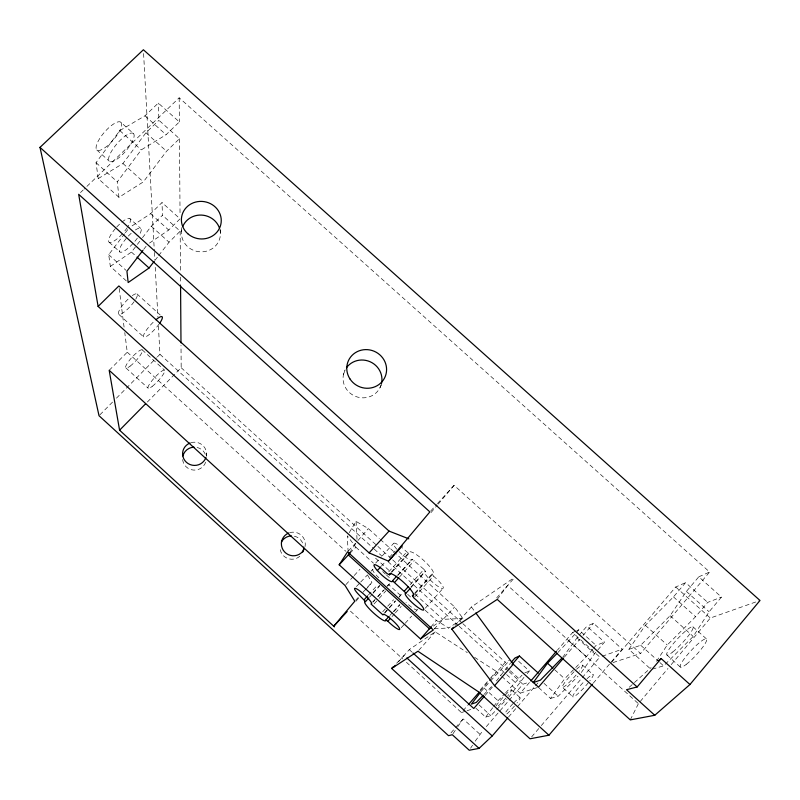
<?xml version="1.0" encoding="UTF-8"?>
<svg xmlns="http://www.w3.org/2000/svg" width="800" height="800" viewBox="0 0 800 800"><rect width="100%" height="100%" fill="white"/><g stroke="black" fill="none" stroke-linecap="round" stroke-linejoin="round"><path stroke-width="0.6" stroke-dasharray="4 3" d="M206.36 455.85L206.51 453.44M220.41 233.14L220.64 229.53M343.47 374.43L345.13 369.94M379.88 387.93L381.41 384.68M630.28 719.89L638.41 703.66L667.98 668.46M349.16 532.75L356.06 521.4L368.34 528.58L379.36 538.59M652.28 669.14L663.59 665.87L693.21 636.47L709.09 611.79L721.46 597.09L698.79 576.81L686.38 591.44L670.09 615.71L640.7 645.25L628.86 649.36L650.25 668.66M470.57 748.23L472.55 745.21M475.19 741.19L483.06 730.39M349.65 552.82L355.78 543.51M656.51 661.31L667.24 645.02L695.59 616.73L707.68 602.4L721.46 597.09M452.98 733.73L457.04 727.81M457.71 726.82L463.13 718.92L479.8 734.16M628.86 649.36L645.33 625.31L673.48 596.89L685.61 582.63L707.68 602.4M581.28 672.55L594.6 653.72L604.52 642.13L586.89 626.22L579.24 635.09M538.68 687.62L550.58 698.43L564.65 678.78L586.3 656.75L592.8 649.18M562.68 657.33L578.48 635.98M118.96 197.32L98.23 178.61L96.03 162.67L119.81 130.59L144.98 115.81L158.29 103.07L179.36 121.93L166.09 134.74L141.26 149.88L117.29 181.84L118.96 197.32L143.37 181.87L166.54 151.23L179.48 138.7L158.93 120.28L158.29 103.07M497.25 599.4L507.68 585.42L638.41 703.66M508.77 697.17L524.13 677.14M98.23 178.61L122.96 163.49L145.95 132.75L158.93 120.28M475.87 708.18L485.67 717.13L492.94 707.47M493.66 706.51L498.02 700.71L504.68 693.84M126.37 280.94L110.33 266.39L108.71 254.66L124.59 233.79M125.35 232.8L128.38 228.83M496.38 680.99L510.46 663.17M110.33 266.39L131.46 252.09L136.61 245.38M137.34 244.42L141.75 238.67M142.48 237.71L151.3 226.21L162.47 215.26L162 202.54L150.59 213.7L129.13 227.83M143.69 249.38L147.5 244.43M480.97 691.68L489.72 681.83M154.97 260.36L157.93 256.54M158.67 255.58L169.03 242.21L180.17 231.21L162.47 215.26M430.99 626.95L436.29 620.34L448.63 628.04L462.95 618.5L454.65 606.96L394.97 552.76M671.18 664.65L710.34 618.03L758.85 600.89M355.99 601.22L359.17 597.46M365.54 589.94L371.9 582.42L366.9 573.9M431.05 512.55L437.4 505.04M438.2 504.1L454.09 485.33L640.59 653.49L709.64 572.02L179.18 97.78L84.05 189.14M593.22 683.22L622.2 649.18L593.51 623.29L586.89 626.22M611.48 662.44L675.72 587L685.61 582.63M531.63 736.9L540.49 726.54M541.29 725.59L599.82 657.09L572.63 632.51L557.35 650.21M593.61 648.23L596.04 645.39L604.52 642.13M508.55 717.01L516.71 707.54M517.53 706.59L534.67 686.71M535.48 685.76L537.93 682.92M564.4 657.1L579.76 639.26M583 635.5L593.51 623.29M486.31 726.63L508.28 701.22M509.09 700.27L522.92 684.27L528.78 682.21M501.83 676.43L520.24 693.18L530.81 680.94M557.82 652.61L575.52 633.57M576.34 632.63L578.78 629.8L596.04 645.39M505.52 692.98L522.03 675.15M527.14 673.67L529.4 671.06L515.88 658.78M450.97 732.89L463.13 718.92M485.19 695.38L493.34 686M357.94 540.52L368.34 528.58M480.13 689.97L489.84 678.83M490.65 677.91L496.31 671.41L500.91 675.6M406.41 662.28L461.45 712.57L468.68 704.27M480.06 691.21L505.3 662.24L509.49 660.39M490.54 680.97L508.67 661.33M496.64 597.92L514.39 577.83M455.08 625.42L471.45 606.96L514.12 577.68M398.49 661.72L409.27 649.63L435.22 631.82L467.32 652.62M434.12 629.07L454.65 606.96M418.76 650.33L435.22 631.82M401.23 627.69L404.43 624.13M405.23 623.24L411.62 616.11M415.61 611.65L417.21 609.87M425.3 608.18L443.11 588.28M392.02 616.58L394.51 613.81M395.35 612.88L401.18 606.4M414.91 592.95L432.1 573.83A16.04 3.38 42.1 0 0 423.67 560.39A16.04 3.38 42.1 0 0 409.22 553.07L406.81 551.94A12.35 2.57 42.3 0 0 402.04 547.62M415.09 593.68L433.15 573.6M414.63 596.99L433.41 576.09L432.1 573.83M382.71 611.79L386.89 607.16M387.73 606.23L393.58 599.75M384.7 612.61L395.11 601.07M399.11 596.64L400.71 594.86M410.11 584.71L423.96 569.35L412.07 559.21A12.35 2.57 42.3 0 1 398.82 551.4M384.62 613.21L388.62 608.78M389.42 607.9L395.81 600.81M399.01 597.26L400.61 595.49A11.15 2.09 42.1 0 1 404.21 596.04M410.96 586.93L424.76 571.62M410.91 587.68L425.55 571.44L423.96 569.35M389.91 615.44L392.4 612.67M393.23 611.75L399.88 604.37M393.94 611.59L399.75 605.15M372.6 602.1L376.79 597.47M377.63 596.54L383.5 590.06M386.86 586.36L388.54 584.51A11.12 2.08 42.4 0 0 388.79 582.59M373.14 602.07L374.75 600.3M377.96 596.76L384.37 589.68M387.58 586.14L389.19 584.37M397.4 575.4L412.07 559.21M398.1 575.24L411.93 559.98M374.09 603.93L378.28 599.31M379.11 598.38L385.81 590.98M399.65 576.83L414.33 560.61M388.76 571.81L406.81 551.94M368.39 595.04L377.59 584.92M391.28 572.02L409.4 552.05M373.06 592.57L379.72 585.23M391.97 572.08L409.22 553.07M369.68 597L372.18 594.25M373.02 593.33L379.69 585.98M375.69 563.05L381.4 556.79M382.22 555.89L393.64 543.37M430.72 510.99L436.56 504.58M437.39 503.66L454.09 485.33M381.4 566.12L385.45 561.68M389.5 557.23L392.74 553.67M393.55 552.78L395.17 551M355.62 600.32L358.88 596.74M362.95 592.26L371.9 582.42M345.91 584.62L353.38 576.44M354.21 575.53L360.03 569.17M348.36 550.99L355.55 543.18M356.4 586.56L359.84 582.95M360.7 582.04L367.58 574.82M371.02 571.2L372.74 569.4M396.62 663.24L404.09 655.44L405.92 657.12M483.96 694.47L492.47 685.65M485.67 717.13L490.81 715.65L495.94 710.37M496.8 709.49L507.06 698.93M147.34 402.04L181.18 367.71L181.01 345.37M550.58 698.43L558.2 696.24L578 676.16M349.98 553.19L355.9 547.21L347.28 535.84L348.23 553.7M99.89 414.84L112.95 401.68M116.43 398.17L156.47 357.82M157.34 356.95L159.95 354.32L158.33 324.48M109.19 370.3L127.25 352.22L124.77 332.59M149.52 243.06L168.7 230.03L180.08 218.83L162 202.54M80.46 192.59L83.16 190M629.24 687.25L651.09 667.56M433.28 626.12L442.79 619.33L462.95 618.5M572.63 632.51L575.7 631.16M576.73 630.7L578.78 629.8M698.79 576.81L709.64 572.02M524.81 672.83L529.4 671.06M602.18 656.26L622.2 649.18M461.45 712.57L465.93 711.09M467.05 710.72L471.53 709.24M520.24 693.18L537.38 687.53M613 662.59L640.59 653.49M434.27 628.63L448.63 628.04M474.57 657.32L496.31 671.41M400.61 595.49L388.54 584.51M686.38 591.44L709.09 611.79M675.72 587L710.34 618.03M144.98 115.81L166.09 134.74M673.48 596.89L695.59 616.73M145.95 132.75L166.54 151.23M692.89 626.73L706.43 638.89M121.02 122.42A18.34 5.9 -49.1 0 1 106.23 146.78A18.34 5.9 -49.1 0 1 99.31 139.19A18.34 5.9 -49.1 0 1 121.02 122.42L133.56 133.68A18.35 5.7 -49.1 0 1 118.63 157.94A18.35 5.7 -49.1 0 1 111.95 150.57A18.35 5.7 -49.1 0 1 133.56 133.68M670.09 615.71L693.21 636.47M119.81 130.59L141.26 149.88M645.33 625.31L667.24 645.02M122.96 163.49L143.37 181.87M666.89 654.97L680.4 667.13M96.78 149.94L109.3 161.21M640.7 645.25L659.02 661.75M659.93 662.57L663.59 665.87M96.03 162.67L117.29 181.84M150.59 213.7L168.7 230.03M151.3 226.21L169.03 242.21M121.8 222.21A15.72 4.36 -48.2 0 1 129.96 218.69L140.75 228.44M576.95 637.76L594.6 653.72M569.01 641.12L586.3 656.75M131.46 252.09L136.09 256.28M582.59 665.17L593.13 674.71M109.15 242.25L119.9 251.99M108.71 254.66L126.02 270.34M554.72 669.77L564.65 678.78M136.97 293.9L160.25 315.02M574.04 671.74A15 1.94 -47.7 0 0 562.34 687.27L572.84 696.8M543.99 683.34L558.2 696.24M380.28 539.42L394.05 551.93M181.18 367.71L376.94 545.6M377.87 546.44L391.72 559.03M392.64 559.87L461.9 622.8M462.82 623.64L505.3 662.24M118.81 314.37L143.84 337.11M506.69 667.5L509.39 669.96M510.3 670.78L521.12 680.62M159.95 354.32L373.3 548.26M374.22 549.1L381.61 555.82M388.08 561.69L458.27 625.5M459.2 626.34L508.15 670.84M509.07 671.68L522.92 684.27M501.32 669.77L505.76 673.8M506.64 674.61L515.51 682.68M375.56 558.19L390.3 571.59M415.16 594.2L442.79 619.33M142.17 349.82L164.49 370.13M355.9 547.21L373.46 563.18M382.7 571.59L385.47 574.11M386.39 574.95L391.01 579.15M407.64 594.28L412.26 598.49M425.2 610.26L436.29 620.34M511.61 689.9L520.24 697.75M127.25 352.22L345.91 551.33M483.91 687.86L498.02 700.71M126 368L148.29 388.32M479.02 704.9L490.81 715.65M409.27 649.63L412.03 652.15M350.45 611.15L402.74 658.93M471.45 606.96L475.11 611.98M119.18 288.42L124.15 327.68M356.06 521.4L357.14 541.44M143.59 53.49L154.34 251.14M154.41 252.38L154.81 259.84M155.22 267.3L157.92 317.02M179.18 97.78L179.36 121.93M179.48 138.7L180.05 215.13M180.17 231.21L180.47 272.16M180.51 277.12L180.56 284.57M181.43 227.64L181.46 233.68M576.58 669.26A15 1.94 -47.7 0 1 579.18 671.25M576.13 675.01A15 1.94 -47.7 0 1 562.34 687.27M587.02 678.72A15.01 2.07 -47.7 0 1 589.8 680.87M588.36 682.7A15.01 2.07 -47.7 0 1 573 696.93A15.01 2.07 -47.7 0 1 584.48 681.19M159.2 323.93A13.72 3.02 -47.7 0 1 143.81 337.1A13.72 3.02 -47.7 0 1 154.33 321.16M378.9 577.79A11.12 2.08 42.4 0 1 374.5 569.59M396.79 549.22A12.35 2.57 42.3 0 1 399.65 545.8M433.41 576.09A12.4 2.58 42 0 1 443.26 588.08A12.4 2.58 42 0 1 431.28 580.99A12.4 2.58 42 0 1 425.55 571.44M417.35 609.27A11.15 2.09 42.1 0 1 406.01 602.44M205.64 462.2A11.8 11.47 3 0 1 182.62 458.95M197.1 447.46A11.8 11.47 3 0 1 205.7 455.31M299.83 556.22A11.81 11.64 21.3 0 1 280.05 547.97M294.37 536.2A11.81 11.64 21.3 0 1 303.06 544.13M191.09 442.67A11.96 11.62 3.2 0 1 206.21 456.46M289.74 532.66A11.98 11.8 21.4 0 1 305.02 546.6M132.26 295.66A13.7 3.31 -47.7 0 1 133.69 302.26A13.7 3.31 -47.7 0 1 118.56 314.15A13.7 3.31 -47.7 0 1 129.9 297.51M505.13 695.12A12.33 1.31 -48 0 1 511.5 689.78A12.33 1.31 -48 0 1 507.77 695.8M505.78 698.16A12.33 1.31 -48 0 1 497.63 706.55M495.99 706A12.33 1.31 -48 0 1 502.99 697.39M513.69 702.91A12.34 1.4 -48 0 1 520.04 697.62A12.34 1.4 -48 0 1 517.04 702.95M514.47 706.07A12.34 1.4 -48 0 1 506.29 714.45M505.81 712.03A12.34 1.4 -48 0 1 512.98 703.64M135.37 229.99A15.73 4.21 -48.2 0 1 138.36 236.6M137.34 238.12A15.73 4.21 -48.2 0 1 133.63 242.78M132.95 243.53A15.73 4.21 -48.2 0 1 119.77 251.88A15.73 4.21 -48.2 0 1 126.95 237.61M128.35 236.08A15.73 4.21 -48.2 0 1 131.95 232.62M129.96 218.69A15.72 4.36 -48.2 0 1 127.68 226.95M127.19 227.7A15.72 4.36 -48.2 0 1 122.97 233.14M122.29 233.89A15.72 4.36 -48.2 0 1 109.01 242.14A15.72 4.36 -48.2 0 1 116.07 227.78M116.77 227.01A15.72 4.36 -48.2 0 1 121.09 222.8M219.9 229.56A19.51 18.37 9.2 0 1 200.96 251.85A19.51 18.37 9.2 0 1 181.97 228.91M381.26 384.51A19.58 18.79 23.4 0 1 355.45 396.35A19.58 18.79 23.4 0 1 345.17 369.83M672.74 652A19.2 3.15 -47.1 0 0 693.18 627.63A19.2 3.15 -47.1 0 0 673.85 642.99A19.2 3.15 -47.1 0 0 672.74 652M686.38 664.27A19.21 3.37 -47.1 0 0 706.76 639.83A19.21 3.37 -47.1 0 0 687.21 655.01A19.21 3.37 -47.1 0 0 686.38 664.27M152.28 386.34A12.22 2.39 -47.4 0 0 164.82 370.7A12.22 2.39 -47.4 0 0 152.02 380.62A12.22 2.39 -47.4 0 0 152.28 386.34M130.1 366.14A12.2 2.62 -47.4 0 0 142.54 350.43A12.2 2.62 -47.4 0 0 129.55 360.15A12.2 2.62 -47.4 0 0 130.1 366.14"/><path stroke-width="1.2" d="M339.18 564.81L347.56 551.86L433.33 629.95L420.49 638.93L339.18 564.81L349.98 553.19M349.65 552.82L348.29 554.89L429.48 628.83L431.38 627.47M556.96 653.49L547.49 663.22L533.19 682.63L540.44 680.11L561.83 658.21M142.93 250.37L126.93 271.16L128.16 282.56L149.05 268.01L154.23 261.32M480.24 692.64L471.41 704.12L476.3 702.42L483.11 695.36M430.99 626.95L420.49 638.93M592.41 684.17L548.94 735.22L494.56 685.71L451.81 629.11L497.25 599.4L630.28 719.89L654.77 715.27L689.95 684.52L760 600.48L143.39 49.76L40 147.37L99.02 415.72L448.54 735.69L452.3 734.72L469.25 750.24L479.06 748.39L492.23 735.94L507.74 717.95M388.48 561.16L429.88 511.91L78.67 194.31L98.12 306.43L369.09 552.88L388.48 561.16L402.3 545.98M654.77 715.27L626.51 689.71L637.15 686.96L661.11 658.54L689.95 684.52M563.59 658.04L538.52 687.15L513.26 664.21L475.85 612.99M530.81 680.94L556.55 651.14M511.21 662.3L514.98 657.97L519.43 656L538.33 673.15M484.37 696.32L473.77 708.5L412.95 652.99M512.09 664.44L519.43 656M494.56 685.71L513.26 664.21M468.68 704.27L479.24 692.15M451.81 629.11L453.44 627.27M393.69 667.1L395.29 665.31M387.85 621.21A11.2 1.91 42.2 0 0 399.5 629.55A11.2 1.91 42.2 0 0 392.05 619.96A11.2 1.91 42.2 0 0 383.02 614.99L370.92 603.95A11.16 1.91 42.4 0 0 364.54 594.86L362.35 592.95A11.17 1.91 42.4 0 0 354.69 588.36A11.17 1.91 42.4 0 0 359.16 595.02L365.51 601.6A14.15 2.39 42.3 0 0 373.53 612.96A14.15 2.39 42.3 0 0 385.75 620.06L387.85 621.21L390.35 618.43M412.45 595.68A16.1 3.1 42.2 0 0 403.74 582.45A16.1 3.1 42.2 0 0 389.5 574.8L387.12 573.62L382.34 569.26A12.4 2.36 42.4 0 0 374.35 564.66A12.4 2.36 42.4 0 0 377.35 570.57L381.7 574.95A12.4 2.36 42.4 0 0 392.51 580.8L406.03 593.1A12.45 2.36 42.1 0 0 411.97 602.48A12.45 2.36 42.1 0 0 423.82 609.79A12.45 2.36 42.1 0 0 413.81 597.9L412.45 595.68L414.09 593.86M404.41 591.03L408.48 586.51M406.03 593.1L410.1 588.59M385.75 620.06L389.07 616.37M392.51 580.8L396.59 576.3M394.75 582.24L398.83 577.73M347.16 611.52L333.77 626.24L354.81 601.21L345.08 585.53L109.19 370.3L119.58 430.2L334.47 626.88M364.21 599.64L367.56 595.96M389.5 574.8L391.14 572.99M365.51 601.6L368.85 597.92M377.35 570.57L380.59 567.01M369.09 552.88L389.03 531.09L408.8 538.83M479.06 748.39L391.65 668.44L393.31 666.71M119.58 430.2L145.61 403.8M98.12 306.43L118.87 285.96L389.03 531.09M658.38 661L661.11 658.54M391.65 668.44L417.94 651.25L478.51 691.83L530.02 738.78L548.94 735.22M40 147.37L637.15 686.96M137.02 257.11L149.05 268.01M547.49 663.22L552.91 668.14M406.84 657.95L492.23 735.94M180.57 285.81L180.99 342.89M155.95 319.74A13.72 3.02 -47.7 0 1 159.79 323.08M182.93 455.97A11.8 11.47 3 0 1 194.04 447.16M281.37 542.08A11.81 11.64 21.3 0 1 291.31 535.91M303.61 547.13A11.81 11.64 21.3 0 1 302.74 552.1M205.93 457.43A11.96 11.62 3.2 0 1 186.38 462.26A11.96 11.62 3.2 0 1 190.11 443M303.96 549.5A11.98 11.8 21.4 0 1 284.54 551.89A11.98 11.8 21.4 0 1 288.76 533M182.71 226.62A19.51 18.37 9.2 0 1 201.56 215.09A19.51 18.37 9.2 0 1 219.57 228.4M346.47 367.74A19.58 18.79 23.4 0 1 370.14 361.76A19.58 18.79 23.4 0 1 381.55 383.32M187.75 233.68A19.97 18.76 9.4 0 0 220.76 224.74A19.97 18.76 9.4 0 0 195.46 202.11A19.97 18.76 9.4 0 0 187.75 233.68M350.05 379.06A20.04 19.2 23.5 0 0 384.47 378.16A20.04 19.2 23.5 0 0 365.53 349.61A20.04 19.2 23.5 0 0 350.05 379.06"/></g></svg>
